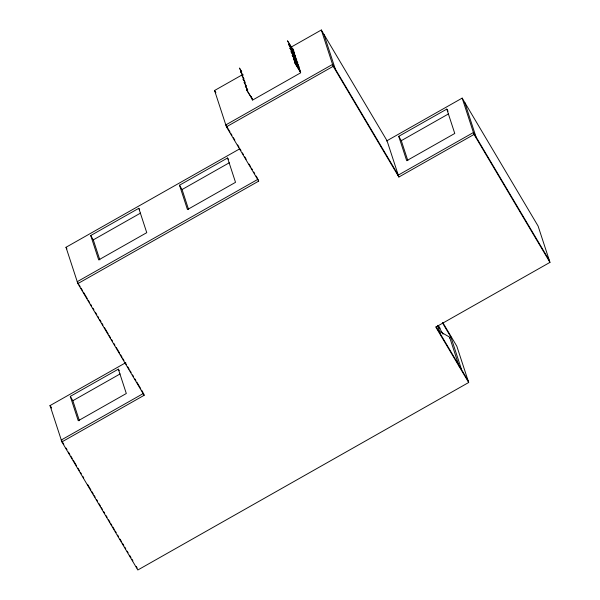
<?xml version="1.0" encoding="UTF-8"?>
<svg xmlns="http://www.w3.org/2000/svg" width="600" height="600" viewBox="0 0 600 600"><rect width="100%" height="100%" fill="white"/><g stroke="black" fill="none" stroke-linecap="round" stroke-linejoin="round"><path stroke-width="0.9" d="M442.987 322.89L456.81 346.185L468.683 382.5L137.828 570L61.905 441.908L144.15 395.295L77.873 283.597L258.668 181.14L226.433 126.817L214.567 90.502L243.09 74.34M291.173 47.093L321.322 30L387.022 140.708L398.888 177.023L474.045 134.43L462.173 98.115L386.52 140.993M226.433 126.817L333.195 66.315L321.322 30M77.873 283.597L66 247.29L239.468 148.98M138.795 208.312L146.752 232.665L98.692 259.905L90.727 235.545L138.795 208.312L139.642 209.752M227.565 157.98L235.522 182.333L187.462 209.572L179.505 185.22L227.565 157.98L228.42 159.42M99.833 259.875L93.293 239.865L140.542 213.09M188.602 209.542L182.07 189.54L229.312 162.757M446.805 109.102L454.763 133.462L406.702 160.695L398.737 136.343L446.805 109.102L448.08 111.262M407.842 160.665L401.303 140.663L448.553 113.887M397.763 175.403L473.423 132.525L549.345 260.468M125.797 362.655L50.032 405.592L61.905 441.908M118.358 369.15L126.315 393.502L78.255 420.743L70.29 396.39L118.358 369.15L119.205 370.59M79.395 420.713L72.855 400.71L120.105 373.928M62.715 442.418L61.282 440.002L143.558 393.375L144.15 395.295M462.173 98.115L538.095 226.065L549.967 262.373L435.795 327.075L468.683 382.5M449.438 338.055L450.96 337.185L442.395 322.748M439.088 331.065L449.565 337.095L459.037 366.067M293.805 50.88L287.468 40.807L293.655 51.075M294.495 53.7L288.645 44.407L294.832 54.675M295.673 57.293L289.815 48L296.002 58.267M296.843 60.892L290.993 51.6L297.18 61.867M298.02 64.485L292.17 55.193L298.358 65.46M299.197 68.085L293.347 58.793L299.535 69.052M300.375 71.677L294.517 62.385L300.705 72.653M241.358 71.145L239.407 68.047L241.785 72M242.535 74.745L240.577 71.648L242.962 75.593M243.705 78.338L241.755 75.24L244.132 79.192M244.882 81.93L242.933 78.84L245.31 82.785M246.06 85.53L244.11 82.433L246.487 86.377M247.718 89.903L245.28 86.025L247.665 89.977M252.308 98.917L246.458 89.625L252.645 99.892M474.045 134.43L549.967 262.373M398.737 136.343L401.303 140.663M398.265 175.118L332.572 64.41L225.81 124.913L228.487 129.42M333.195 66.315L398.888 177.023M293.49 50.04L292.597 48.532L300.555 72.885L252.495 100.125L251.355 96.645M439.192 326.79L440.145 328.395M437.82 325.335L443.062 334.163M436.08 326.7L468.06 380.595M214.567 90.502L215.903 92.76M228.653 129.705L230.077 132.097M231.022 133.695L231.975 135.292M233.392 137.692L234.817 140.093M237.66 144.885L239.085 147.278M240.03 148.875L240.983 150.472M242.4 152.873L243.353 154.47M244.77 156.863L246.195 159.262M249.038 164.055L250.462 166.455M251.407 168.053L252.353 169.65M253.778 172.042L254.73 173.64M256.147 176.04L257.572 178.433M179.505 185.22L182.07 189.54M90.727 235.545L93.293 239.865M66 247.29L66.953 248.895M78.203 283.305L77.242 281.692L258.045 179.235L258.668 181.14M79.155 284.91L80.108 286.515M81.06 288.127L82.492 290.535M83.445 292.14L87.262 298.567M88.215 300.18L89.64 302.587M90.6 304.192L91.552 305.805M92.985 308.212L93.938 309.817M95.363 312.233L96.795 314.64M97.748 316.245L98.7 317.858M99.66 319.462L101.085 321.87M102.045 323.483L102.998 325.087M104.422 327.495L108.24 333.93M109.192 335.535L110.625 337.942M111.578 339.555L112.53 341.16M113.962 343.567L114.915 345.18M116.347 347.587L119.685 353.212M120.637 354.817L122.07 357.233M123.023 358.837L123.975 360.442M125.407 362.858L126.36 364.462M127.792 366.87L129.218 369.285M130.178 370.89L131.13 372.495M132.555 374.91L133.515 376.515M134.94 378.93L135.892 380.535M136.852 382.14L140.663 388.567M141.615 390.18L143.047 392.588M70.29 396.39L72.855 400.71M51.315 407.752L50.032 405.592L51.465 408.007M61.282 440.002L62.137 441.442M62.985 442.882L63.84 444.322M66.052 448.058L67.012 449.67M68.445 452.085L69.877 454.5M70.83 456.112L72.262 458.528M73.215 460.14L76.56 465.78M77.992 468.195L79.425 470.618M80.377 472.222L81.338 473.835M82.77 476.257L83.722 477.862M87.54 484.312L90.885 489.952M91.838 491.558L93.27 493.98M94.23 495.585L95.183 497.197M96.615 499.62L97.575 501.225M99.007 503.647L100.44 506.062M101.392 507.675L102.345 509.287M103.778 511.702L104.738 513.315M106.17 515.73L107.123 517.342M108.555 519.757L109.988 522.173M110.94 523.785L111.9 525.398M112.852 527.01L114.285 529.425M115.238 531.037L116.198 532.65M117.63 535.065L118.583 536.678M120.015 539.092L121.448 541.507M122.4 543.12L123.833 545.535M124.792 547.148L125.745 548.76M127.177 551.175L128.13 552.787M129.562 555.202L130.995 557.625M131.955 559.23L132.907 560.842M136.252 566.482L137.205 568.095M464.737 102.435L475.987 136.845M450.96 337.185L461.58 369.675M437.572 325.665L440.153 333.57M324 34.515L335.25 68.918M294.27 52.08A7.673 0.488 60.5 0 1 294.135 51.87M295.522 55.785A7.673 0.488 60.5 0 1 295.305 55.463M296.692 59.377A7.673 0.488 60.5 0 1 296.483 59.055M297.87 62.97A7.673 0.488 60.5 0 1 297.66 62.655M299.123 66.675A7.673 0.488 60.5 0 1 298.83 66.248M300.293 70.275A7.673 0.488 60.5 0 1 300.075 69.953"/></g></svg>
